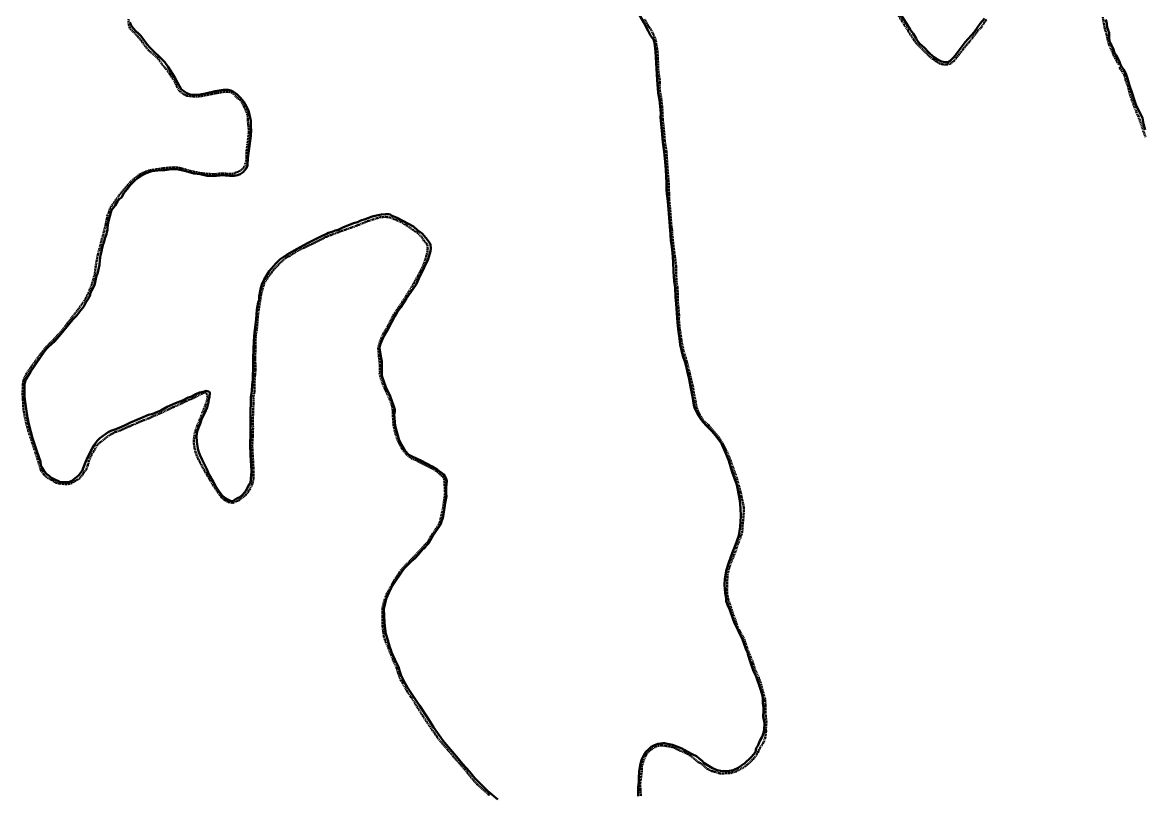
# Model space of a CAD drawing. Header units: millimetres. Extents: x 783 to 2788, y -521 to 1643.
# Drawn here: x 1109 to 1667, y 225 to 609 of the extents above; entities that cross this region are included whole.
import ezdxf

# ---------------------------------------------------------------- set-up
doc = ezdxf.new("R2010")
doc.units = ezdxf.units.MM
doc.linetypes.add('DASHED', pattern=[0.75, 0.5, -0.25])
doc.layers.add('Lake', color=140, linetype='DASHED', lineweight=50)
doc.layers.add('Water Supply Line', color=5, linetype='Continuous', lineweight=50)

# ---------------------------------------------------------------- blocks, each defined once
blk = doc.blocks.new('ACAD-Master Plan')
at = {"layer": 'Lake', "linetype": 'DASHED'}
for points in [[(-1267.25, 887.56), (-1267.29, 885.98), (-1267.23, 884.74), (-1266.86, 883.65), (-1266.31, 882.6), (-1264.55, 880.96), (-1262.67, 878.99), (-1260.87, 876.79), (-1258.74, 873.79), (-1257.25, 871.98), (-1254.89, 870.13), (-1252.95, 868.46), (-1249.96, 864.25), (-1248.53, 862.79), (-1246.98, 860.55), (-1246.02, 859.09), (-1244.18, 856.2), (-1243.18, 853.85), (-1241.93, 851.9), (-1240.01, 850.37), (-1238.34, 849.56), (-1235.22, 849.18), (-1232.16, 849.2), (-1223.47, 850.87), (-1219.57, 851.54), (-1217.27, 851.44), (-1216.12, 851.2), (-1214.92, 850.33), (-1213.54, 848.71), (-1211.78, 847.39), (-1210.95, 846.11), (-1210.19, 844.54), (-1209.28, 842.92), (-1208.46, 840.64), (-1208.06, 839.26), (-1208.07, 837.2), (-1207.81, 835.3), (-1207.62, 832.97), (-1207.6, 830.96), (-1208.25, 825.47), (-1208.56, 823.27), (-1208.81, 821.04), (-1208.63, 819.09), (-1208.73, 817.54), (-1209.16, 816.03), (-1209.93, 813.85), (-1211.73, 812.38), (-1213.83, 811.37), (-1215.68, 810.79), (-1218.31, 810.78), (-1220.25, 810.99), (-1222.63, 810.84), (-1224.73, 810.56), (-1230.04, 810.93), (-1233.62, 811.54), (-1236.74, 812.2), (-1240.44, 813.37), (-1242.82, 813.87), (-1244.57, 814), (-1246.67, 813.85), (-1250.08, 813.55), (-1253.05, 813.1), (-1256.76, 812.56), (-1259.73, 811.51), (-1261.75, 810.52), (-1264.65, 808.3), (-1266.55, 806.61), (-1267.74, 805.22), (-1271.84, 800.28), (-1274.89, 796.08), (-1276.68, 793.34), (-1277.21, 791.28), (-1277.77, 790.21), (-1278.56, 786.08), (-1279.91, 780.26), (-1280.79, 777.51), (-1281.71, 773.68), (-1282.64, 770.45), (-1283.61, 764.9), (-1284.12, 760.55), (-1285.64, 755.5), (-1287.22, 751.6), (-1288.4, 749.29), (-1289.21, 747.82), (-1292.35, 743.38), (-1295.62, 739.2), (-1298.3, 735.65), (-1300.69, 732.58), (-1304.56, 728.32), (-1306.46, 726.6), (-1308.57, 724.36), (-1311.51, 720.65), (-1314.48, 716.56), (-1318.08, 711.46), (-1319.32, 708.96), (-1319.79, 706.43), (-1319.86, 704.2), (-1320.03, 701.81), (-1319.82, 699.15), (-1319.53, 693.56), (-1318.5, 688.3), (-1317.12, 682.94), (-1315.58, 678.33), (-1312.47, 668.89), (-1311.57, 665.96), (-1310.81, 663.3), (-1309.32, 661.25), (-1307.5, 659.63), (-1306.02, 658.87), (-1303.76, 657.45), (-1302.03, 656.92), (-1298.23, 656.47), (-1295.93, 656.86), (-1291.82, 659.27), (-1290.64, 660.63), (-1289.48, 662.35), (-1288.21, 664.06), (-1287.62, 665.97), (-1287.03, 668.04), (-1286.52, 669.29), (-1285.48, 671.6), (-1283.87, 674.05), (-1282.96, 675.92), (-1281.39, 677.37), (-1280.13, 678.25), (-1278.4, 679.72), (-1276.28, 681.25), (-1274.12, 682.3), (-1271.17, 683.36), (-1269.02, 684.4), (-1266.32, 685.48), (-1263.19, 686.85), (-1260.9, 687.89), (-1257.44, 689.19), (-1251.04, 692.02), (-1244.58, 695.04), (-1238.42, 697.9), (-1234.09, 699.83), (-1231.08, 701.46), (-1229.41, 702.02), (-1228.37, 701.4), (-1228, 699.88), (-1228.36, 697.86), (-1231.55, 689.49), (-1233.25, 685.49), (-1234.21, 682.52), (-1234.58, 681.05), (-1234.79, 679.53), (-1234.88, 676.97), (-1234.51, 674.63), (-1234, 672.49), (-1233.3, 670.32), (-1232.74, 669.12), (-1229.1, 662.42), (-1225.58, 656.42), (-1224.15, 654.28), (-1221.31, 650.16), (-1219.72, 648.72), (-1217.87, 647.67), (-1215.4, 647.21), (-1212.37, 648.59), (-1208.97, 651.26), (-1207, 653.96), (-1205.92, 656.47), (-1205.31, 658.81), (-1205.24, 663.35), (-1205.38, 667.08), (-1205.86, 675.82), (-1205.6, 680.31), (-1205.5, 682.55), (-1205.47, 684.89), (-1205.6, 687.31), (-1205.27, 696.45), (-1205.32, 699.73), (-1204.8, 702.07), (-1204.79, 706.89), (-1204.27, 713.16), (-1204.35, 718.91), (-1204.29, 724.75), (-1204.12, 730.5), (-1203.5, 734.14), (-1203.32, 736.56), (-1202.95, 741.03), (-1202.43, 744.56), (-1201.31, 751.51), (-1199.91, 756.47), (-1197.83, 759.55), (-1195.23, 763.09), (-1193.02, 765.46), (-1189.32, 768.94), (-1187.24, 769.98), (-1184.41, 771.8), (-1181.94, 773.22), (-1176.44, 775.78), (-1169.62, 779.22), (-1161.82, 782.27), (-1154.23, 784.9), (-1148.6, 787.22), (-1142.24, 789.22), (-1139.69, 789.36), (-1137.25, 789.03), (-1132.06, 786.87), (-1128.91, 784.99), (-1125.98, 782.86), (-1123.76, 781.43), (-1121.57, 779.22), (-1120.45, 777.4), (-1119.11, 775.97), (-1118.67, 774.24), (-1118.85, 772.14), (-1119.73, 768.5), (-1120.91, 765.04), (-1122.57, 761.85), (-1125.56, 756.4), (-1129.34, 750.11), (-1132.92, 744.73), (-1135.69, 740.72), (-1138.32, 735.39), (-1140.84, 731.19), (-1142.65, 726.69), (-1143.27, 724.16), (-1142.89, 719.97), (-1142.41, 715.74), (-1142.55, 711.83), (-1141.95, 709.01), (-1140.43, 704.71), (-1137.63, 698.94), (-1136.41, 695.52), (-1136, 692.72), (-1135.96, 689.73), (-1135.66, 685.79), (-1134.9, 682.26), (-1133.49, 678.1), (-1131.3, 673.94), (-1129.21, 671.27), (-1126.65, 669.32), (-1124.76, 668.55), (-1120.76, 666.45), (-1117.13, 664.69), (-1113.76, 662.66), (-1112.53, 661.37), (-1111.01, 660.2), (-1110.57, 659.17), (-1110.38, 657.67), (-1110.07, 652.26), (-1110.28, 649.9), (-1111.08, 644.76), (-1112.65, 637.66), (-1113.17, 636.48), (-1117.05, 630.64), (-1118.82, 627.52), (-1119.86, 626.74), (-1122.18, 623.98), (-1127.59, 618.36), (-1131.87, 613.98), (-1134.12, 610.56), (-1135.86, 607.85), (-1138.91, 602.24), (-1140.3, 598.47), (-1141.13, 594.93), (-1141.12, 592.37), (-1141.14, 590.97), (-1141.13, 586.02), (-1140.73, 583.35), (-1140.47, 580.56), (-1139.99, 579.35), (-1139.21, 577.21), (-1138.69, 576.39), (-1135.38, 567.83), (-1133.81, 564.38), (-1133.26, 562.39), (-1133.12, 561.54), (-1131.9, 558.89), (-1131.08, 557.54), (-1129.23, 554.05), (-1127.51, 551.51), (-1127.1, 550.67), (-1126.72, 550.55), (-1124.04, 545.97), (-1121.13, 541.39), (-1117.68, 536.1), (-1114.33, 531.42), (-1113.16, 529.62), (-1108.84, 524.63), (-1105.99, 521.25), (-1100.21, 514.74), (-1096.59, 510.06), (-1095.88, 509.39), (-1093.99, 507.28), (-1088.59, 502.38), (-1087.78, 502)], [(-1012.72, 501.64), (-1012.95, 504.43), (-1013.14, 507.44), (-1012.35, 513.74), (-1012.21, 516.38), (-1011.59, 518.75), (-1010.59, 521.06), (-1009.93, 522.41), (-1008.72, 523.83), (-1006.9, 525.22), (-1004.99, 526.3), (-1003.07, 526.69), (-1000.69, 526.55), (-996.92, 525.78), (-990.01, 522.67), (-988.01, 521.46), (-984.26, 518.42), (-982.84, 517.75), (-979.79, 515.08), (-977.54, 513.89), (-976.69, 513.78), (-973.37, 512.73), (-968.1, 512.97), (-965.47, 513.77), (-961.97, 515.62), (-959.77, 517.17), (-956.79, 520.11), (-955.86, 521.14), (-954.47, 523.48), (-954.24, 524.37), (-952.02, 527.84), (-950.98, 530.49), (-950.55, 533.74), (-950.66, 534.69), (-950.42, 538.27), (-950.8, 542.1), (-950.85, 546.84), (-951.09, 549.71), (-952.13, 553.51), (-953, 556.87), (-953.88, 559.68), (-956.36, 565.09), (-957.26, 568.51), (-958.37, 570.83), (-959.99, 575.03), (-960.87, 577.85), (-961.13, 578.36), (-961.11, 579.14), (-963.93, 584.11), (-964.73, 585.56), (-964.89, 586.34), (-965.3, 587.12), (-965.53, 588.08), (-966.9, 591.82), (-967.9, 594.94), (-969.21, 598.7), (-969.82, 601.65), (-969.99, 603.97), (-969.82, 608.88), (-969.76, 611.57), (-968.81, 615.31), (-967.55, 618.74), (-965.83, 622.78), (-964.62, 626.73), (-963, 630.83), (-962.46, 632.72), (-961.76, 641.08), (-961.55, 644.75), (-962.05, 647.16), (-963.26, 652.68), (-964.93, 658.84), (-965.84, 661.67), (-968.33, 668.6), (-969.75, 672.1), (-972.07, 676.73), (-973.95, 679.64), (-976.86, 683.07), (-979.1, 685.86), (-981.44, 687.83), (-982.47, 689.22), (-984.51, 693.05), (-985.35, 695.85), (-985.54, 697.28), (-986.37, 700.96), (-986.85, 704.69), (-987.56, 707.61), (-988.52, 711.94), (-990.45, 719.26), (-991.79, 723.34), (-991.88, 724.72), (-992.34, 726.46), (-993.45, 733.71), (-993.93, 738.53), (-993.77, 740.31), (-994.13, 744.6), (-994.36, 746.83), (-994.37, 750.98), (-994.65, 754.49), (-995.09, 756.93), (-995.16, 759.95), (-995.22, 764.94), (-995.89, 769.9), (-996.22, 772.08), (-996.75, 776.55), (-997.14, 780.53), (-997.21, 782.54), (-997.54, 784.19), (-998.36, 794.71), (-998.73, 798.33), (-998.85, 805.13), (-999.55, 813.71), (-1000, 821.48), (-1000.87, 826.92), (-1001.5, 834.81), (-1001.86, 837.2), (-1002.15, 843.82), (-1002.82, 849.69), (-1003.36, 851.88), (-1003.48, 854.41), (-1003.3, 856.51), (-1003.73, 859.41), (-1004.11, 862.47), (-1004.17, 864.84), (-1004.41, 870.12), (-1004.66, 872.9), (-1005.18, 875.39), (-1005.3, 876.85), (-1005.93, 878.62), (-1006.61, 880.23), (-1007.62, 882.4), (-1008.82, 883.9), (-1009.7, 885.36), (-1010.99, 887.61)], [(-884.63, 889.22), (-881.9, 884.81), (-879.26, 880.66), (-877.52, 877.83), (-875.91, 875.63), (-869.3, 869.06), (-867.12, 867.36), (-865.44, 866.22), (-864.36, 865.63), (-863.08, 865.25), (-861.44, 865), (-859.99, 865.18), (-858.63, 865.78), (-857.1, 866.93), (-855.93, 868.56), (-854.83, 869.95), (-853.62, 871.38), (-852.69, 872.67), (-851.04, 874.77), (-849.64, 876.28), (-848.03, 878.4), (-846.13, 880.75), (-845.16, 882.1), (-843.68, 883.46), (-842.18, 885.91), (-840.86, 887.78)], [(-783.27, 888.62), (-782.65, 884.9), (-782.3, 883.05), (-781.44, 880.4), (-780.98, 877.9), (-780.08, 874.8), (-778.21, 870.61), (-777.15, 868.18), (-775.36, 865.13)]]:
    blk.add_lwpolyline(points, dxfattribs=at)
at = {"layer": 'Lake', "linetype": 'Continuous'}
for points in [[(-1266.6, 886.21), (-1265.96, 884.5), (-1264.91, 882.97), (-1263.69, 881.7), (-1262.32, 880.54), (-1261.39, 879.56), (-1260.23, 877.96), (-1258.04, 875.09), (-1256.59, 873.31), (-1254.36, 871.17), (-1252.28, 869.29), (-1249.35, 866.28), (-1247.75, 864.06), (-1245.51, 860.53), (-1244.39, 858.67), (-1242.97, 856.15), (-1242.07, 854.29), (-1241.18, 852.84), (-1239.92, 851.86), (-1238.29, 850.84), (-1236.73, 850.25), (-1234.08, 850.08), (-1231.69, 850.21), (-1229.04, 850.62), (-1224.2, 851.93), (-1220.3, 852.5), (-1217.74, 852.54), (-1216.45, 852.22), (-1215.12, 851.6), (-1213.56, 850.4), (-1211.74, 848.55), (-1210.1, 846.61), (-1208.68, 844.28), (-1207.7, 842.2), (-1207.28, 840.04), (-1206.55, 837.08), (-1206.63, 833.99), (-1206.4, 832.56), (-1206.63, 829.67), (-1207.25, 824.63), (-1208.05, 818.57), (-1208.21, 814.87), (-1208.78, 813.59), (-1210.32, 811.66), (-1211.83, 810.67), (-1213.15, 810.12), (-1214.81, 809.85), (-1217.09, 809.81), (-1219.38, 810.02), (-1220.23, 810.16), (-1221.88, 810.01), (-1225.15, 809.55), (-1228.21, 809.79), (-1231.72, 810.61), (-1234.8, 810.89), (-1239.44, 812.18), (-1243.39, 813.07), (-1245.93, 813.01), (-1249.23, 812.63), (-1252.84, 812.42), (-1255.76, 812.11), (-1258.55, 811.18), (-1260.93, 809.95), (-1262.62, 808.82), (-1264.5, 807.14), (-1266.28, 805.35), (-1268.01, 803.21), (-1269.63, 801.08), (-1270.89, 799.07), (-1271.99, 798.21), (-1272.82, 796.95), (-1273.97, 795.01), (-1275.05, 793.5), (-1275.71, 792.75), (-1276.67, 789.71), (-1277.4, 786.4), (-1277.74, 784.11), (-1277.79, 782.97), (-1278.09, 781.9), (-1278.24, 780.8), (-1278.91, 779.12), (-1279.53, 776.67), (-1280.1, 775.39), (-1280.56, 773.15), (-1280.84, 771.43), (-1281.22, 770.4), (-1281.64, 767.94), (-1281.8, 765.57), (-1282.7, 761.07), (-1283.26, 760.06), (-1283.58, 758.65), (-1283.9, 756.98), (-1284.17, 755.36), (-1285.79, 752.67), (-1286.16, 751.73), (-1286.39, 750.54), (-1287.24, 748.84), (-1288.57, 746.79), (-1289.58, 744.9), (-1291.61, 742.19), (-1293.07, 740.42), (-1295.05, 738.3), (-1297.15, 735.68), (-1300.96, 731.07), (-1303.98, 727.56), (-1305.69, 725.92), (-1306.99, 724.97), (-1308.29, 723.61), (-1310.43, 720.7), (-1313.82, 715.54), (-1315.96, 712.37), (-1318.39, 708.55), (-1318.97, 706.4), (-1318.98, 699.95), (-1318.74, 697.51), (-1318.39, 695.1), (-1317.53, 689.46), (-1316.72, 685.74), (-1315.1, 679.38), (-1313.95, 675.85), (-1313, 673.46), (-1311.85, 670.09), (-1311.08, 667.76), (-1310.84, 665.92), (-1310.3, 664.58), (-1309.32, 663.07), (-1307.97, 661.48), (-1306.77, 660.63), (-1305.9, 659.89), (-1304.97, 659.28), (-1301.49, 657.78), (-1299.81, 657.61), (-1296.58, 657.65), (-1295.43, 658.12), (-1293.21, 660.01), (-1291.94, 661.05), (-1290.4, 663.22), (-1288.64, 667.4), (-1287.59, 670.14), (-1286.59, 672.12), (-1285.24, 674.55), (-1284.41, 675.87), (-1282.87, 678.07), (-1281.56, 679.48), (-1277.36, 682.31), (-1276.08, 683.09), (-1274.17, 683.76), (-1272.01, 684.56), (-1269.35, 685.7), (-1266.31, 687.21), (-1261.16, 689.26), (-1257.32, 690.93), (-1255.3, 691.52), (-1252.96, 692.57), (-1251.22, 693.15), (-1248.05, 694.94), (-1243.95, 696.79), (-1240.43, 698.19), (-1237.65, 699.55), (-1235.81, 700.1), (-1233.92, 701.32), (-1232.11, 702.07), (-1230.28, 702.48), (-1228.73, 702.86), (-1227.65, 702.63), (-1227, 702.1), (-1226.9, 701.38), (-1227.16, 700.03), (-1227.46, 698.58), (-1227.53, 697.33), (-1228.33, 694.72), (-1229.46, 691.96), (-1231.13, 688.63), (-1231.76, 686.59), (-1232.6, 684.61), (-1233.19, 682.76), (-1233.55, 680.41), (-1233.44, 677.66), (-1232.88, 674.23), (-1232.58, 672.96), (-1231.95, 671.09), (-1230.67, 668.57), (-1228.56, 664.31), (-1227.25, 661.24), (-1225.12, 657.6), (-1223.91, 655.44), (-1222.32, 652.93), (-1221, 651.11), (-1219.5, 649.73), (-1217.99, 648.94), (-1216.66, 648.22), (-1215.42, 648.16), (-1214.32, 648.95), (-1213.15, 649.6), (-1212.04, 650.04), (-1210.46, 651.45), (-1209.1, 653.24), (-1207.81, 655.43), (-1207.34, 656.56), (-1206.74, 657.33), (-1206.33, 660.97), (-1206.3, 662.97), (-1206.67, 671.09), (-1206.85, 676.13), (-1206.76, 681.48), (-1206.78, 689.98), (-1206.56, 699.85), (-1206.14, 702.76), (-1205.89, 706.06), (-1205.62, 708.43), (-1205.62, 710.61), (-1205.4, 713.64), (-1205.36, 719.13), (-1205.08, 727.59), (-1204.7, 731.98), (-1203.98, 738.31), (-1203.53, 743.19), (-1202.84, 746.84), (-1202.5, 748.07), (-1202.41, 749.81), (-1201.95, 752.51), (-1201.53, 754.06), (-1201.13, 755.77), (-1199.99, 758.32), (-1197.38, 762.47), (-1194.15, 766.14), (-1191.91, 768.33), (-1188.47, 770.63), (-1183.9, 773.41), (-1178.12, 776.43), (-1171.52, 779.73), (-1168.82, 780.87), (-1167.93, 781.43), (-1166.07, 782.02), (-1164.63, 782.65), (-1163.11, 782.99), (-1160.82, 784.17), (-1155.61, 786.18), (-1153.57, 786.77), (-1151.87, 787.51), (-1149.83, 788.29), (-1148.39, 788.77), (-1146.24, 789.55), (-1144.13, 790.14), (-1141.61, 790.55), (-1139.5, 790.77), (-1138.24, 790.66), (-1137.41, 790.56), (-1136.3, 789.97), (-1133.78, 788.98), (-1131.03, 787.47), (-1125.77, 784.53), (-1123.73, 782.84), (-1121.51, 781.04), (-1119.53, 779.04), (-1118.38, 777.46), (-1117.67, 776.36), (-1117.34, 775.51), (-1117.07, 773.82), (-1117.29, 772.28), (-1118.65, 767.8), (-1120.42, 764.15), (-1123.01, 758.71), (-1124.49, 755.69), (-1129.4, 748.58), (-1131.99, 744.44), (-1133.84, 741.97), (-1134.99, 740.09), (-1138.39, 733.79), (-1140.31, 730.38), (-1141.2, 728.65), (-1142.09, 726.33), (-1142.49, 724.97), (-1142.64, 723.94), (-1141.77, 719.17), (-1141.55, 717.58), (-1141.43, 713.94), (-1141.5, 710.66), (-1141.32, 709.93), (-1139.41, 704.75), (-1137.29, 700.26), (-1135.62, 695.56), (-1135.14, 694.09), (-1134.99, 693.58), (-1135.03, 692.88), (-1135.36, 691.11), (-1135.21, 689.58), (-1134.91, 685.53), (-1133.08, 678.84), (-1131.75, 676.04), (-1130.15, 673.58), (-1128.63, 671.63), (-1128.04, 671.08), (-1126.44, 670.27), (-1122.11, 668.35), (-1116.39, 665.28), (-1113.76, 663.63), (-1111.94, 662.41), (-1110.72, 661.38), (-1110.17, 660.57), (-1109.5, 659.28), (-1109.23, 657.92), (-1109.34, 656.57), (-1109.48, 655.03), (-1109.48, 651.86), (-1109.29, 650.57), (-1109.8, 648.14), (-1110.86, 641.65), (-1111.22, 639.73), (-1111.88, 637.93), (-1112.14, 636.83), (-1112.47, 636.09), (-1114.02, 633.99), (-1115.54, 631.88), (-1116.2, 630.81), (-1117.38, 628.56), (-1118.3, 627.09), (-1119.33, 626.13), (-1120.29, 624.81), (-1120.99, 624.44), (-1123.65, 621.2), (-1124.91, 619.75), (-1126.95, 618.13), (-1130.31, 614.7), (-1131.61, 613.03), (-1135.04, 607.85), (-1136.62, 605.38), (-1138.05, 602.6), (-1139.26, 599.53), (-1139.86, 597.41), (-1140.49, 594.56), (-1140.25, 591.3), (-1140.17, 587.67), (-1139.87, 584.59), (-1139.45, 582.16), (-1138.49, 579), (-1137.63, 576.09), (-1136.78, 573.74), (-1136.7, 572.98), (-1134.99, 569.43), (-1133.27, 565.77), (-1132.85, 564.59), (-1132.66, 563.99), (-1131.93, 561.44), (-1131.36, 560.51), (-1130.11, 557.83), (-1128.79, 555.44), (-1122.83, 546.59), (-1118.69, 540.25), (-1115.74, 535.83), (-1110.93, 528.97), (-1109.3, 526.97), (-1104.34, 521.19), (-1101.42, 517.55), (-1097.85, 513.7), (-1095.3, 510.46), (-1088.98, 504.06), (-1083.9, 499.76)], [(-1014.1, 501.41), (-1014.17, 504.03), (-1014.16, 505.89), (-1013.79, 508.62), (-1013.78, 510.1), (-1013.64, 513.95), (-1013.17, 516.87), (-1012.38, 519.49), (-1011.01, 522.54), (-1010.23, 523.46), (-1008.7, 524.98), (-1007.58, 525.95), (-1006, 526.83), (-1004.39, 527.45), (-1001.84, 527.82), (-1001.1, 527.87), (-999.46, 527.47), (-997.07, 526.95), (-992.77, 525.38), (-989.46, 523.54), (-986.88, 522.23), (-985.14, 521.4), (-983.8, 520.24), (-982.32, 519.07), (-981.42, 518.05), (-979.69, 516.82), (-978.89, 516.35), (-977.24, 515.43), (-974.8, 514.35), (-973.24, 514.06), (-969.6, 513.89), (-966.99, 514.42), (-964.39, 515.61), (-961.17, 517.84), (-958.08, 520.66), (-956.67, 522.29), (-955.9, 523.45), (-955.42, 525.29), (-954.72, 526.56), (-953.69, 528.9), (-952.55, 530.99), (-952.04, 532.54), (-951.55, 534.29), (-951.42, 538), (-951.92, 540.19), (-951.95, 540.84), (-951.87, 544.11), (-951.88, 545.6), (-952.11, 547.46), (-952.22, 549.88), (-952.35, 551.37), (-953.28, 554.6), (-955.48, 560.89), (-956.82, 563.61), (-958.31, 567.97), (-959.64, 572), (-959.64, 572.47), (-960.63, 574.65), (-962.35, 579.42), (-964.32, 583.4), (-966.18, 587.44), (-968.22, 593.11), (-968.73, 594.34), (-969.8, 596.52), (-970.31, 598.35), (-970.41, 599.93), (-970.95, 602.47), (-971.2, 606.52), (-971.11, 609.49), (-970.36, 613.52), (-969.27, 617.11), (-967.38, 622.28), (-965.8, 626.36), (-964.03, 631.01), (-963.41, 635.3), (-963.09, 640.65), (-963.2, 644.58), (-963.6, 648.39), (-964.22, 651.92), (-964.8, 654.49), (-965.08, 656.17), (-967.34, 662.57), (-969.07, 668.11), (-970.38, 671.47), (-972.45, 675.94), (-972.72, 676.68), (-974.54, 679.24), (-975.7, 680.66), (-977.59, 682.89), (-980.2, 685.51), (-982.04, 687.54), (-982.99, 688.79), (-984.34, 690.8), (-985.38, 692.77), (-986.15, 694.71), (-986.45, 695.78), (-987.13, 700.12), (-988.07, 705.13), (-988.8, 708.75), (-989.46, 711.35), (-990, 713.94), (-990.83, 717.06), (-991.95, 720.38), (-992.61, 723.14), (-993.27, 725.78), (-993.35, 727.65), (-993.7, 730.06), (-994.29, 733.51), (-994.61, 736.85), (-995.2, 746.13), (-995.57, 749.54), (-995.77, 754.21), (-996.19, 757.49), (-996.52, 762.16), (-996.68, 766.96), (-997.01, 771.56), (-997.45, 774.46), (-997.85, 777.48), (-998.03, 780.61), (-998.86, 790.99), (-999.41, 797.23), (-999.81, 800.9), (-999.98, 802.94), (-1000.03, 806.37), (-1000.35, 812.74), (-1000.69, 816.73), (-1001.27, 821.69), (-1001.81, 826.48), (-1002.32, 832.33), (-1002.86, 837.07), (-1003, 838.85), (-1002.84, 840.82), (-1003.11, 844.46), (-1003.5, 847.56), (-1004.11, 850.99), (-1004.65, 857.51), (-1005.02, 863.18), (-1005.42, 871.53), (-1005.81, 874.51), (-1006.22, 876.57), (-1006.47, 877.48), (-1007.92, 879.59), (-1009.08, 881.84), (-1011.29, 885.94), (-1013.55, 889.95)], [(-883.74, 890.06), (-880.86, 885.56), (-878.93, 882.43), (-877.5, 880.52), (-876.01, 877.95), (-875.49, 876.98), (-874.23, 875.4), (-872, 873.63), (-869.78, 871.11), (-867.15, 868.7), (-865.33, 867.52), (-863.47, 866.64), (-861.65, 866.3), (-860.27, 866.33), (-859.08, 866.88), (-857.34, 868.68), (-855.96, 870.46), (-854.59, 872.17), (-851.69, 876.17), (-847.19, 881.24), (-844.13, 885.48), (-842.09, 887.93)], [(-781.7, 887.41), (-781.2, 885.34), (-781.06, 883.62), (-780.53, 882.09), (-780.17, 880.79), (-780.17, 878.27), (-779.7, 876.07), (-778.98, 874.72), (-778.15, 873.1), (-777.37, 870.83), (-776.66, 869.7), (-775.41, 867.58), (-775.06, 866.86), (-774.39, 864.99), (-773.75, 863.85), (-772.95, 862.77), (-771.9, 860.63), (-771.02, 858.21), (-770.08, 854.7), (-768.67, 850.83), (-767.45, 847.18), (-766.93, 845.2), (-765.47, 842.37), (-763.61, 838.53), (-763.14, 836.61), (-763.06, 835.65), (-762.18, 832.58)]]:
    blk.add_lwpolyline(points, dxfattribs=at)
at = {"layer": 'Lake'}
blk.add_lwpolyline([(-775.18, 863.75), (-773.67, 861.7), (-772.24, 859.08), (-772.02, 857.52), (-770.89, 854.83), (-770.03, 851.12), (-769.07, 848.04), (-766.48, 841.3), (-765.6, 839.36), (-764.32, 835.73), (-762.91, 831.51), (-762.01, 828.96)], dxfattribs=at)

msp = doc.modelspace()

# ---------------------------------------------------------------- block references
at = {"layer": 'Water Supply Line'}
msp.add_blockref('ACAD-Master Plan', (2429.51, -277.14), dxfattribs=at)

doc.saveas('drawing.dxf')
